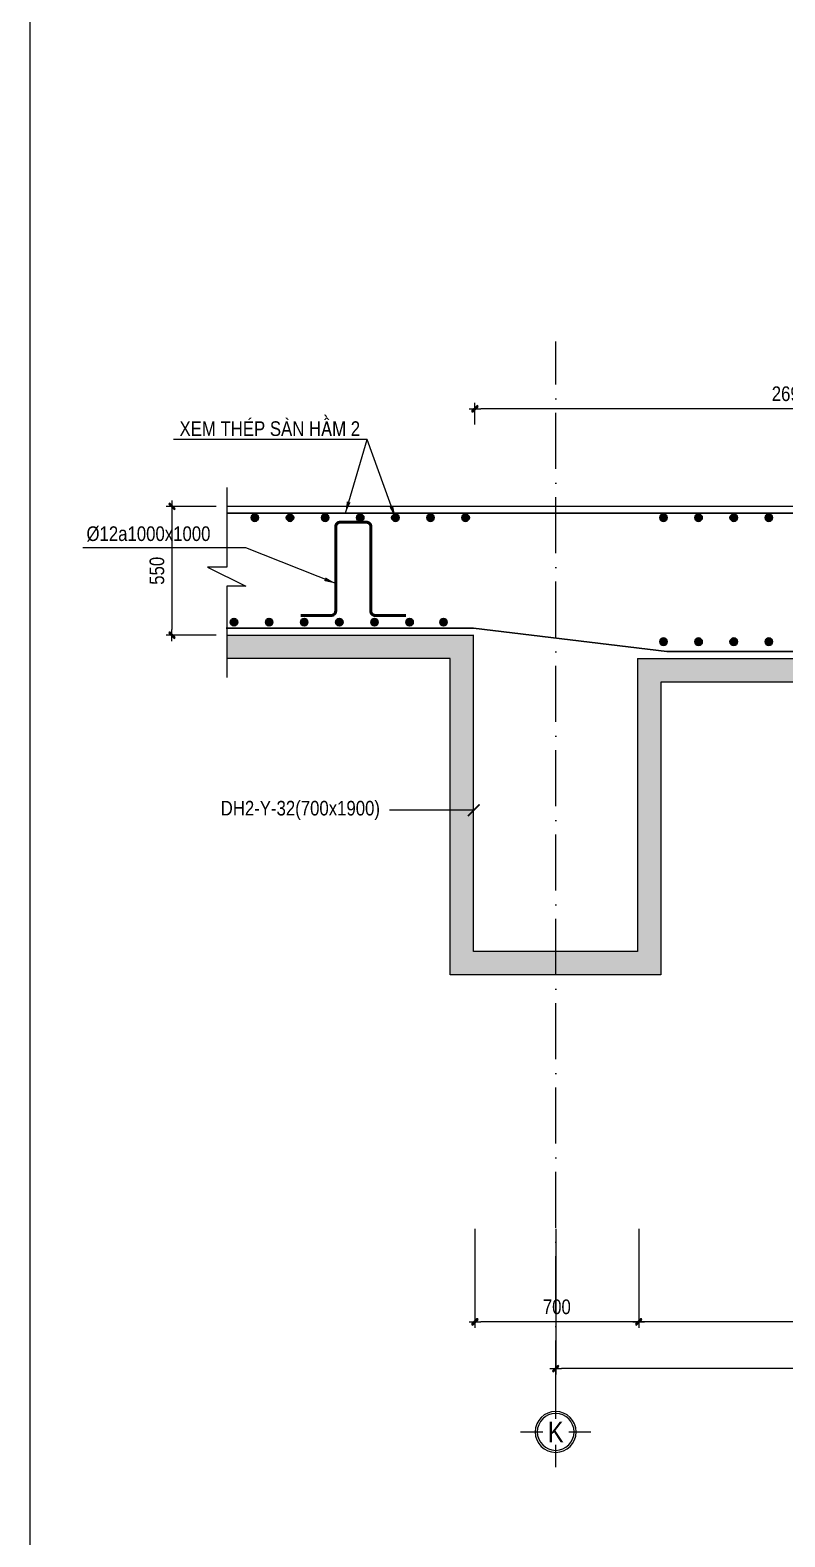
# Model space of a CAD drawing. Header units: millimetres. Extents: x 2356525 to 2927188, y -665534 to -417818.
# Drawn here: x 2575873 to 2579096, y -606722 to -600289 of the extents above; entities that cross this region are included whole.
import ezdxf
from ezdxf.enums import TextEntityAlignment as Align

# ---------------------------------------------------------------- set-up
doc = ezdxf.new("R2010")
doc.units = ezdxf.units.MM
doc.header["$LTSCALE"] = 200
doc.header["$MEASUREMENT"] = 0
doc.linetypes.add('ACAD_ISO10W100', pattern=[18, 12, -3, 0, -3])
doc.layers.get('0').update_dxf_attribs({"lineweight": 9})
doc.layers.get('Defpoints').update_dxf_attribs({"color": 10, "lineweight": 0})
for name, color, linetype, lineweight in [('2', 2, 'Continuous', 20), ('CTHEP', 50, 'Continuous', 50), ('D-TRUC', 251, 'ACAD_ISO10W100', 15), ('DBAO', 90, 'Continuous', 13), ('DGIONG', 130, 'Continuous', 13), ('HATCH', 154, 'Continuous', 9), ('KTH', 154, 'Continuous', 9), ('Start Thepsan lop duoi', 6, 'Continuous', 30), ('STICK', 1, 'Continuous', 9), ('TEXT', 7, 'Continuous', 15)]:
    doc.layers.add(name, color=color, linetype=linetype, lineweight=lineweight)
doc.layers.add('8', color=8, linetype='Continuous')
doc.styles.add('HELVECONDENSE', font='')
doc.styles.add('Star-HelCon', font='')
doc.styles.add('TTP-HelCon', font='')
doc.styles.get('HELVECONDENSE').set_extended_font_data('VNI-Helve-Condense')
doc.styles.get('Star-HelCon').set_extended_font_data('VNI-Helve-Condense')
doc.styles.get('TTP-HelCon').set_extended_font_data('VNI-Helve-Condense')
doc.dimstyles.new('TTP-100', dxfattribs={"dimscale": 100, "dimtxt": 2.5, "dimasz": 1, "dimexe": 1, "dimexo": 0, "dimgap": 0.09, "dimtad": 0, "dimdec": 4, "dimrnd": 1, "dimdsep": 46, "dimtxsty": 'TTP-HelCon', "dimblk": 'Stick', "dimcen": 0.09, "dimdle": 1.5, "dimclrd": 256, "dimclre": 256, "dimclrt": 7, "dimadec": 0, "dimazin": 0, "dimtfac": 1, "dimtdec": 4, "dimtix": 1, "dimtmove": 0, "dimatfit": 3, "dimfxl": 1, "dimtvp": 1, "dimtolj": 1, "dimtzin": 0, "dimlwd": -1, "dimlwe": -1, "dimarcsym": 1})
doc.dimstyles.new('TTP-25', dxfattribs={"dimscale": 25, "dimtxt": 2.5, "dimasz": 1, "dimexe": 1, "dimexo": 1, "dimgap": 0.09, "dimtad": 0, "dimdec": 4, "dimrnd": 1, "dimzin": 9, "dimdsep": 46, "dimtxsty": 'TTP-HelCon', "dimblk": 'Stick', "dimcen": 0.09, "dimdle": 1.5, "dimclrd": 256, "dimclre": 256, "dimclrt": 7, "dimadec": 0, "dimazin": 0, "dimtfac": 1, "dimtdec": 4, "dimtmove": 0, "dimatfit": 3, "dimldrblk": 'ARCHTICK', "dimfxl": 1, "dimtvp": 1, "dimtolj": 1, "dimtzin": 0, "dimarcsym": 0})

# ---------------------------------------------------------------- blocks, each defined once
blk = doc.blocks.new('Stick')
at = {"layer": 'STICK'}
h = blk.add_hatch(color=256, dxfattribs=at)
edge = h.paths.add_edge_path()
edge.add_line((0.3, 0.5), (-0.5, -0.3))
edge.add_arc((-0.4, -0.4), 0.141, 135, 315)
edge.add_line((-0.3, -0.5), (0.5, 0.3))
edge.add_arc((0.4, 0.4), 0.141, 315, 495)
blk.add_line((1, 0), (-1, 0), dxfattribs=at)
blk.add_lwpolyline([(0.3, 0.5), (-0.5, -0.3, 1), (-0.3, -0.5), (0.5, 0.3, 1), (0.3, 0.5, 1)], format="xyb", dxfattribs=at)
blk = doc.blocks.new('*D544')
at = {"layer": 'Defpoints', "color": 0, "transparency": 16777216}
for p in [(-2155.8, -2549.6, 0), (8294.2, -2549.6, 0), (-2155.8, -3172.1, 0)]:
    blk.add_point(p, dxfattribs=at)
at = {"layer": 'KTH', "lineweight": -2, "transparency": 16777216}
for p, q in [((-2155.8, -2574.6, 0), (-2155.8, -3197.1, 0)), ((8294.2, -2574.6, 0), (8294.2, -3197.1, 0)), ((8269.2, -3172.1, 0), (-2130.8, -3172.1, 0))]:
    blk.add_line(p, q, dxfattribs=at)
at = {"layer": 'KTH', "lineweight": -2, "transparency": 16777216, "xscale": 25, "yscale": 25, "zscale": 25, "rotation": 180}
blk.add_blockref('Stick', (-2155.8, -3172.1, 0), dxfattribs=at)
at = {"layer": 'KTH', "lineweight": -2, "transparency": 16777216, "xscale": 25, "yscale": 25, "zscale": 25}
blk.add_blockref('Stick', (8294.2, -3172.1, 0), dxfattribs=at)
at = {"layer": 'KTH', "color": 7, "transparency": 16777216, "insert": (3069.2, -3108.2, 0), "char_height": 62.5, "attachment_point": 5, "style": 'TTP-HelCon'}
blk.add_mtext('\\A1;10450', dxfattribs=at)
blk = doc.blocks.new('_ArchTick')
at = {"color": 0, "linetype": 'ByBlock', "const_width": 0.15}
blk.add_lwpolyline([(-0.5, -0.5), (0.5, 0.5)], dxfattribs=at)
blk = doc.blocks.new('dau truc')
blk.add_circle((0, 0), 180)
at = {"layer": '8'}
for p, q in [((0, 127), (0, 345)), ((-127, 0), (-345, 0)), ((0, -345), (0, -127)), ((345, 0), (127, 0))]:
    blk.add_line(p, q, dxfattribs=at)
blk.add_circle((0, 0), 200, dxfattribs=at)
at = {"layer": 'TEXT', "style": 'HELVECONDENSE'}
blk.add_attdef('A', text='', height=233, dxfattribs=at).set_placement((0, 0), align=Align.MIDDLE)
blk = doc.blocks.new('*D559')
at = {"layer": 'Defpoints', "color": 0, "transparency": 16777216}
for p in [(-2500.8, 926.4, 0), (-2500.8, 833.9, 0), (193.9, 833.9, 0)]:
    blk.add_point(p, dxfattribs=at)
at = {"layer": 'KTH', "lineweight": -2, "transparency": 16777216}
for p, q in [((-2500.8, 858.9, 0), (-2500.8, 951.4, 0)), ((168.9, 926.4, 0), (-2475.8, 926.4, 0)), ((193.9, 858.9, 0), (193.9, 951.4, 0))]:
    blk.add_line(p, q, dxfattribs=at)
at = {"layer": 'KTH', "lineweight": -2, "transparency": 16777216, "xscale": 25, "yscale": 25, "zscale": 25, "rotation": 180}
blk.add_blockref('Stick', (-2500.8, 926.4, 0), dxfattribs=at)
at = {"layer": 'KTH', "lineweight": -2, "transparency": 16777216, "xscale": 25, "yscale": 25, "zscale": 25}
blk.add_blockref('Stick', (193.9, 926.4, 0), dxfattribs=at)
at = {"layer": 'KTH', "color": 7, "transparency": 16777216, "insert": (-1153.4, 990.2, 0), "char_height": 62.5, "attachment_point": 5, "style": 'TTP-HelCon'}
blk.add_mtext('\\A1;2695', dxfattribs=at)
blk = doc.blocks.new('*D560')
at = {"layer": 'Defpoints', "color": 0, "transparency": 16777216}
for p in [(-1801.2, -2549.6, 0), (193.8, -2549.6, 0), (-1801.2, -2972.6, 0)]:
    blk.add_point(p, dxfattribs=at)
at = {"layer": 'KTH', "lineweight": -2, "transparency": 16777216}
for p, q in [((-1801.2, -2574.6, 0), (-1801.2, -2997.6, 0)), ((193.8, -2574.6, 0), (193.8, -2997.6, 0)), ((168.8, -2972.6, 0), (-1776.2, -2972.6, 0))]:
    blk.add_line(p, q, dxfattribs=at)
at = {"layer": 'KTH', "lineweight": -2, "transparency": 16777216, "xscale": 25, "yscale": 25, "zscale": 25, "rotation": 180}
blk.add_blockref('Stick', (-1801.2, -2972.6, 0), dxfattribs=at)
at = {"layer": 'KTH', "lineweight": -2, "transparency": 16777216, "xscale": 25, "yscale": 25, "zscale": 25}
blk.add_blockref('Stick', (193.8, -2972.6, 0), dxfattribs=at)
at = {"layer": 'KTH', "color": 7, "transparency": 16777216, "insert": (-803.7, -2908.7, 0), "char_height": 62.5, "attachment_point": 5, "style": 'TTP-HelCon'}
blk.add_mtext('\\A1;1995', dxfattribs=at)
blk = doc.blocks.new('*D561')
at = {"layer": 'Defpoints', "color": 0, "transparency": 16777216}
for p in [(-2500.9, -2549.6, 0), (-1801.2, -2549.6, 0), (-2500.9, -2972.6, 0)]:
    blk.add_point(p, dxfattribs=at)
at = {"layer": 'KTH', "lineweight": -2, "transparency": 16777216}
for p, q in [((-2500.9, -2574.6, 0), (-2500.9, -2997.6, 0)), ((-1801.2, -2574.6, 0), (-1801.2, -2997.6, 0)), ((-1826.2, -2972.6, 0), (-2475.9, -2972.6, 0))]:
    blk.add_line(p, q, dxfattribs=at)
at = {"layer": 'KTH', "lineweight": -2, "transparency": 16777216, "xscale": 25, "yscale": 25, "zscale": 25, "rotation": 180}
blk.add_blockref('Stick', (-2500.9, -2972.6, 0), dxfattribs=at)
at = {"layer": 'KTH', "lineweight": -2, "transparency": 16777216, "xscale": 25, "yscale": 25, "zscale": 25}
blk.add_blockref('Stick', (-1801.2, -2972.6, 0), dxfattribs=at)
at = {"layer": 'KTH', "color": 7, "transparency": 16777216, "insert": (-2151, -2908.7, 0), "char_height": 62.5, "attachment_point": 5, "style": 'TTP-HelCon'}
blk.add_mtext('\\A1;700', dxfattribs=at)
blk = doc.blocks.new('*D565')
at = {"layer": 'Defpoints', "color": 0, "transparency": 16777216}
for p in [(-3580.4, 509.5, 0), (-3794.8, -40.6, 0), (-3580.4, -40.6, 0)]:
    blk.add_point(p, dxfattribs=at)
at = {"layer": 'KTH', "lineweight": -2, "transparency": 16777216}
for p, q in [((-3605.4, 509.5, 0), (-3819.8, 509.5, 0)), ((-3794.8, 484.5, 0), (-3794.8, -15.6, 0)), ((-3605.4, -40.6, 0), (-3819.8, -40.6, 0))]:
    blk.add_line(p, q, dxfattribs=at)
at = {"layer": 'KTH', "lineweight": -2, "transparency": 16777216, "xscale": 25, "yscale": 25, "zscale": 25}
for p, rotation in [((-3794.8, 509.5, 0), 90), ((-3794.8, -40.6, 0), 270)]:
    blk.add_blockref('Stick', p, dxfattribs=dict(at, rotation=rotation))
at = {"layer": 'KTH', "color": 7, "transparency": 16777216, "insert": (-3858.6, 234.5, 0), "char_height": 62.5, "attachment_point": 5, "rotation": 90, "style": 'TTP-HelCon'}
blk.add_mtext('\\A1;550', dxfattribs=at)
blk = doc.blocks.new('zsfdxgfh')
at = {"layer": 'HATCH'}
h = blk.add_hatch(dxfattribs=at)
h.set_pattern_fill('AR-CONC', color=256, scale=25, style=0)
h.set_pattern_definition([(50, (-2580273.02, 602831.82), (179.315046, -15.688034), [18.75, -206.25]), (355, (-2580273.02, 602831.82), (-34.687833, 188.048033), [15, -165]), (100.4514, (-2580258.07, 602830.51), (144.627345, 172.359886), [15.935047, -175.285528]), (46.1842, (-2580273.02, 602881.82), (266.810262, -41.379754), [28.125, -309.375]), (96.6356, (-2580250.78, 602878.37), (233.665676, 243.529468), [23.902572, -262.92825]), (351.1842, (-2580273.02, 602881.82), (233.665486, 243.52965), [22.5, -247.5]), (21, (-2580248.02, 602869.32), (149.226763, -100.654723), [18.75, -206.25]), (326, (-2580248.02, 602869.32), (60.828833, 181.287511), [15, -165]), (71.4514, (-2580235.58, 602860.93), (210.055657, 80.632624), [15.935047, -175.285528]), (37.5, (-2580273.02, 602831.82), (3.0399638, 83.2234635), [0, -163, 0, -167.5, 0, -165.625]), (7.5, (-2580273.02, 602831.82), (65.7673844, 98.602928), [0, -95.5, 0, -159.25, 0, -63.125]), (327.5, (-2580328.77, 602831.82), (133.455609, -5.638718), [0, -62.5, 0, -195, 0, -258.75]), (317.5, (-2580353.77, 602831.82), (145.7965423, 25.0262456), [0, -81.25, 0, -129.5, 0, -183.75])])
h.paths.add_polyline_path([(8694.09261, -240.55387), (11694.41344, -240.55386), (11694.41344, -140.55386), (12557.79225, -140.55385), (12557.79222, -40.5536), (11594.41344, -40.55356), (11594.41344, -140.55386), (9422.19353, -140.55387), (8594.08645, -140.55387), (8594.08645, -2140.60882), (193.81302, -2140.60882), (193.81301, -140.55473), (-1806.06956, -140.55439), (-1806.06954, -1390.52809), (-2506.18698, -1390.52809), (-2506.18678, -40.55426), (-3560.95211, -40.55406), (-3560.95187, -140.5552), (-3341.68698, -140.55468), (-2605.82998, -140.55469), (-2606.22456, -1490.52809), (-1706.06954, -1490.52809), (-1706.06954, -240.55471), (93.81302, -240.55473), (93.69255, -2240.11534), (8694.21587, -2240.60882)])
at = {"layer": 'Start Thepsan lop duoi'}
h = blk.add_hatch(color=256, dxfattribs=at)
h.dxf.hatch_style = 1
h.paths.add_polyline_path([(-3456.42952, 461.32923, -1), (-3424.59472, 461.32923, -1)])
h = blk.add_hatch(color=256, dxfattribs=at)
h.dxf.hatch_style = 1
h.paths.add_polyline_path([(-3306.42952, 461.32923, -1), (-3274.59472, 461.32923, -1)])
h = blk.add_hatch(color=256, dxfattribs=at)
h.dxf.hatch_style = 1
h.paths.add_polyline_path([(-3156.42952, 461.32923, -1), (-3124.59472, 461.32923, -1)])
h = blk.add_hatch(color=256, dxfattribs=at)
h.dxf.hatch_style = 1
h.paths.add_polyline_path([(-3006.42952, 461.32923, -1), (-2974.59472, 461.32923, -1)])
h = blk.add_hatch(color=256, dxfattribs=at)
h.dxf.hatch_style = 1
h.paths.add_polyline_path([(-2856.42952, 461.32923, -1), (-2824.59472, 461.32923, -1)])
h = blk.add_hatch(color=256, dxfattribs=at)
h.dxf.hatch_style = 1
h.paths.add_polyline_path([(-2706.42952, 461.32923, -1), (-2674.59472, 461.32923, -1)])
h = blk.add_hatch(color=256, dxfattribs=at)
h.dxf.hatch_style = 1
h.paths.add_polyline_path([(-2556.42952, 461.32923, -1), (-2524.59472, 461.32923, -1)])
h = blk.add_hatch(color=256, dxfattribs=at)
h.dxf.hatch_style = 1
h.paths.add_polyline_path([(-1711.42952, 461.32923, -1), (-1679.59472, 461.32923, -1)])
h = blk.add_hatch(color=256, dxfattribs=at)
h.dxf.hatch_style = 1
h.paths.add_polyline_path([(-1561.42952, 461.32923, -1), (-1529.59472, 461.32923, -1)])
h = blk.add_hatch(color=256, dxfattribs=at)
h.dxf.hatch_style = 1
h.paths.add_polyline_path([(-1411.42952, 461.32923, -1), (-1379.59472, 461.32923, -1)])
h = blk.add_hatch(color=256, dxfattribs=at)
h.dxf.hatch_style = 1
h.paths.add_polyline_path([(-1261.42952, 461.32923, -1), (-1229.59472, 461.32923, -1)])
h = blk.add_hatch(color=256, dxfattribs=at)
h.dxf.hatch_style = 1
h.paths.add_polyline_path([(-3545.68015, 15.16101, -1), (-3513.84535, 15.16101, -1)])
h = blk.add_hatch(color=256, dxfattribs=at)
h.dxf.hatch_style = 1
h.paths.add_polyline_path([(-3395.68015, 15.16101, -1), (-3363.84535, 15.16101, -1)])
h = blk.add_hatch(color=256, dxfattribs=at)
h.dxf.hatch_style = 1
h.paths.add_polyline_path([(-3245.68015, 15.16101, -1), (-3213.84535, 15.16101, -1)])
h = blk.add_hatch(color=256, dxfattribs=at)
h.dxf.hatch_style = 1
h.paths.add_polyline_path([(-3095.68015, 15.16101, -1), (-3063.84535, 15.16101, -1)])
h = blk.add_hatch(color=256, dxfattribs=at)
h.dxf.hatch_style = 1
h.paths.add_polyline_path([(-2945.68015, 15.16101, -1), (-2913.84535, 15.16101, -1)])
h = blk.add_hatch(color=256, dxfattribs=at)
h.dxf.hatch_style = 1
h.paths.add_polyline_path([(-2795.68015, 15.16101, -1), (-2763.84535, 15.16101, -1)])
h = blk.add_hatch(color=256, dxfattribs=at)
h.dxf.hatch_style = 1
h.paths.add_polyline_path([(-2650.68015, 15.16101, -1), (-2618.84535, 15.16101, -1)])
h = blk.add_hatch(color=256, dxfattribs=at)
h.dxf.hatch_style = 1
h.paths.add_polyline_path([(-1711.42952, -68.30485, -1), (-1679.59472, -68.30485, -1)])
h = blk.add_hatch(color=256, dxfattribs=at)
h.dxf.hatch_style = 1
h.paths.add_polyline_path([(-1561.42952, -68.30485, -1), (-1529.59472, -68.30485, -1)])
h = blk.add_hatch(color=256, dxfattribs=at)
h.dxf.hatch_style = 1
h.paths.add_polyline_path([(-1411.42952, -68.30485, -1), (-1379.59472, -68.30485, -1)])
h = blk.add_hatch(color=256, dxfattribs=at)
h.dxf.hatch_style = 1
h.paths.add_polyline_path([(-1261.42952, -68.30485, -1), (-1229.59472, -68.30485, -1)])
at = {"layer": 'CTHEP', "elevation": 0}
blk.add_lwpolyline([(-2795.32363, 42.95303), (-2925.1543, 42.95303, -0.4142135624), (-2945.1543, 62.95303), (-2945.1543, 422.80572, 0.4142135624), (-2965.1543, 442.80572), (-3075.1543, 442.80572, 0.4142135624), (-3095.1543, 422.80572), (-3095.1543, 62.95303, -0.4142135624), (-3115.1543, 42.95303), (-3244.97618, 42.95303)], format="xyb", dxfattribs=at)
at = {"layer": 'D-TRUC', "ltscale": 0.1}
blk.add_line((-2155.81856, -3291.62318, 0), (-2155.7181, 1212.98186, 0), dxfattribs=at)
at = {"layer": 'DBAO'}
for p, q in [((8853.12271, 509.47758, 0), (-3560.95341, 509.47095, 0)), ((-3560.95211, -40.55406, 0), (-2505.82774, -40.55426, 0)), ((-2506.18698, -1390.52809, 0), (-2506.18678, -40.55426, 0)), ((-3341.68698, -140.55468, 0), (-3560.95187, -140.5552, 0)), ((-2605.82998, -140.55469, 0), (-3341.68698, -140.55468, 0)), ((-2606.22456, -1490.52809, 0), (-2605.82996, -140.51711, 0)), ((-1806.06954, -140.55439, 0), (193.81302, -140.55473, 0)), ((-1806.06954, -140.55439, 0), (-1806.06954, -1390.52809, 0)), ((-1706.06954, -240.5547, 0), (-1706.06954, -1490.52809, 0)), ((93.81302, -240.55473, 0), (-1706.06954, -240.55471, 0)), ((-1806.06954, -1390.52809, 0), (-2506.18698, -1390.52809, 0)), ((-1706.06954, -1490.52809, 0), (-2606.22456, -1490.52809, 0))]:
    blk.add_line(p, q, dxfattribs=at)
at = {"layer": 'KTH', "elevation": 0}
blk.add_lwpolyline([(-3560.9536, 590.72422), (-3560.95279, 249.46049), (-3642.20606, 249.4603), (-3479.69933, 168.20741), (-3560.9526, 168.20722), (-3560.95168, -221.80847)], dxfattribs=at)
at = {"layer": 'Start Thepsan lop duoi'}
for p, q in [((-3562.99508, -10.6237, 0), (-2506.2084, -10.6237, 0)), ((-2506.2084, -10.6237, 0), (-1681.39616, -110.55456, 0)), ((-1681.39616, -110.55456, 0), (818.17333, -110.55456, 0))]:
    blk.add_line(p, q, dxfattribs=at)
at = {"layer": 'Start Thepsan lop duoi', "elevation": 0}
blk.add_lwpolyline([(-3560.95334, 480.5058), (811.59698, 480.5058, -0.4142135621), (836.59698, 455.5058), (836.59698, 389.3928)], format="xyb", dxfattribs=at)
at = {"layer": 'Start Thepsan lop duoi'}
for centre in [(-3440.51212, 461.32923, 0), (-3290.51212, 461.32923, 0), (-3140.51212, 461.32923, 0), (-2990.51212, 461.32923, 0), (-2840.51212, 461.32923, 0), (-2690.51212, 461.32923, 0), (-2540.51212, 461.32923, 0), (-1695.51212, 461.32923, 0), (-1545.51212, 461.32923, 0), (-1395.51212, 461.32923, 0), (-1245.51212, 461.32923, 0), (-3529.76275, 15.16101, 0), (-3379.76275, 15.16101, 0), (-3229.76275, 15.16101, 0), (-3079.76275, 15.16101, 0), (-2929.76275, 15.16101, 0), (-2779.76275, 15.16101, 0), (-2634.76275, 15.16101, 0), (-1695.51212, -68.30485, 0), (-1545.51212, -68.30485, 0), (-1395.51212, -68.30485, 0), (-1245.51212, -68.30485, 0)]:
    blk.add_circle(centre, 15.9174, dxfattribs=at)
at = {"layer": '2', "ltscale": 300}
ref = blk.add_blockref('dau truc', (-2155.81856, -3442.48771, 0), dxfattribs=dict(at, xscale=-0.4367131292819977, yscale=0.4367131292819977, zscale=0.4367131292819977))
ref.add_attrib('A', 'K', dxfattribs={"layer": 'TEXT', "height": 87.5, "style": 'HELVECONDENSE'}).set_placement((-2155.81856, -3442.48771, 0), align=Align.MIDDLE)
at = {"layer": 'TEXT', "style": 'Star-HelCon'}
for s, p in [('XEM THEÙP SAØN HAÀM 2', (-3376.79194, 855.18093, 0)), ('Þ12a1000x1000', (-3894.98632, 393.08808, 0))]:
    blk.add_text(s, height=62.5, dxfattribs=at).set_placement(p, align=Align.MIDDLE)
at = {"layer": 'TEXT', "style": 'TTP-HelCon'}
blk.add_text('DH2-Y-32(700x1900)', height=62.5, dxfattribs=at).set_placement((-3246.36275, -810.34111, 0), align=Align.CENTER)
at = {"layer": 'KTH'}
for base, p1, p2, angle, picture, middle in [((-2500.80412, 926.37054, 0), (193.90725, 833.8799, 0), (-2500.80412, 833.93453, 0), 180, '*D559', (-1153.44844, 990.20388, 0)), ((-3794.76145, -40.55406, 0), (-3580.44277, 509.47095, 0), (-3580.44287, -40.55406, 0), 90, '*D565', (-3858.59478, 234.45845, 0)), ((-2500.874, -2972.5796, 0), (-1801.18698, -2549.55179, 0), (-2500.874, -2549.55179, 0), 180, '*D561', (-2151.03049, -2908.74627, 0)), ((-2155.7642, -3172.0796, 0), (8294.18552, -2549.55179, 0), (-2155.7642, -2549.55179, 0), 180, '*D544', (3069.21066, -3108.24627, 0)), ((-1801.18698, -2972.5796, 0), (193.83044, -2549.55179, 0), (-1801.18698, -2549.55179, 0), 180, '*D560', (-803.67827, -2908.74627, 0))]:
    dim = blk.add_linear_dim(base=base, p1=p1, p2=p2, angle=angle, dimstyle='TTP-25', dxfattribs=at)
    dim.commit()
    dim.dimension.update_dxf_attribs({"geometry": picture, "text_midpoint": middle})
at = {"layer": 'DGIONG'}
for points in [[(-2840.51212, 461.32923, 0), (-2960.51959, 794.89931, 0), (-3788.2124, 794.89931, 0)], [(-3053.95766, 480.5058, 0), (-2960.51959, 794.89931, 0), (-3788.2124, 794.89931, 0)], [(-3095.1543, 180.26133, 0), (-3478.71397, 332.80647, 0), (-4175.98295, 332.80647, 0)]]:
    blk.add_leader(points, dimstyle='TTP-100', override={"dimasz": 0.5, "dimgap": 0.09, "dimtad": 0}, dxfattribs=at)
at = {"layer": 'DGIONG', "color": 6}
blk.add_leader([(-2505.84653, -787.76666, 0), (-2864.9867, -787.76666, 0)], dimstyle='TTP-25', override={"dimasz": 2}, dxfattribs=at)

msp = doc.modelspace()

# ---------------------------------------------------------------- linework, layer by layer
at = {"layer": 'DBAO'}
msp.add_lwpolyline([(2575872.6, -600068.3), (2597675.3, -600068.3), (2597675.3, -615467.6), (2575872.6, -615467.6)], close=True, dxfattribs=at)

# ---------------------------------------------------------------- block references
msp.add_blockref('zsfdxgfh', (2580273, -602831.8, 0), dxfattribs=at)

doc.saveas('drawing.dxf')
